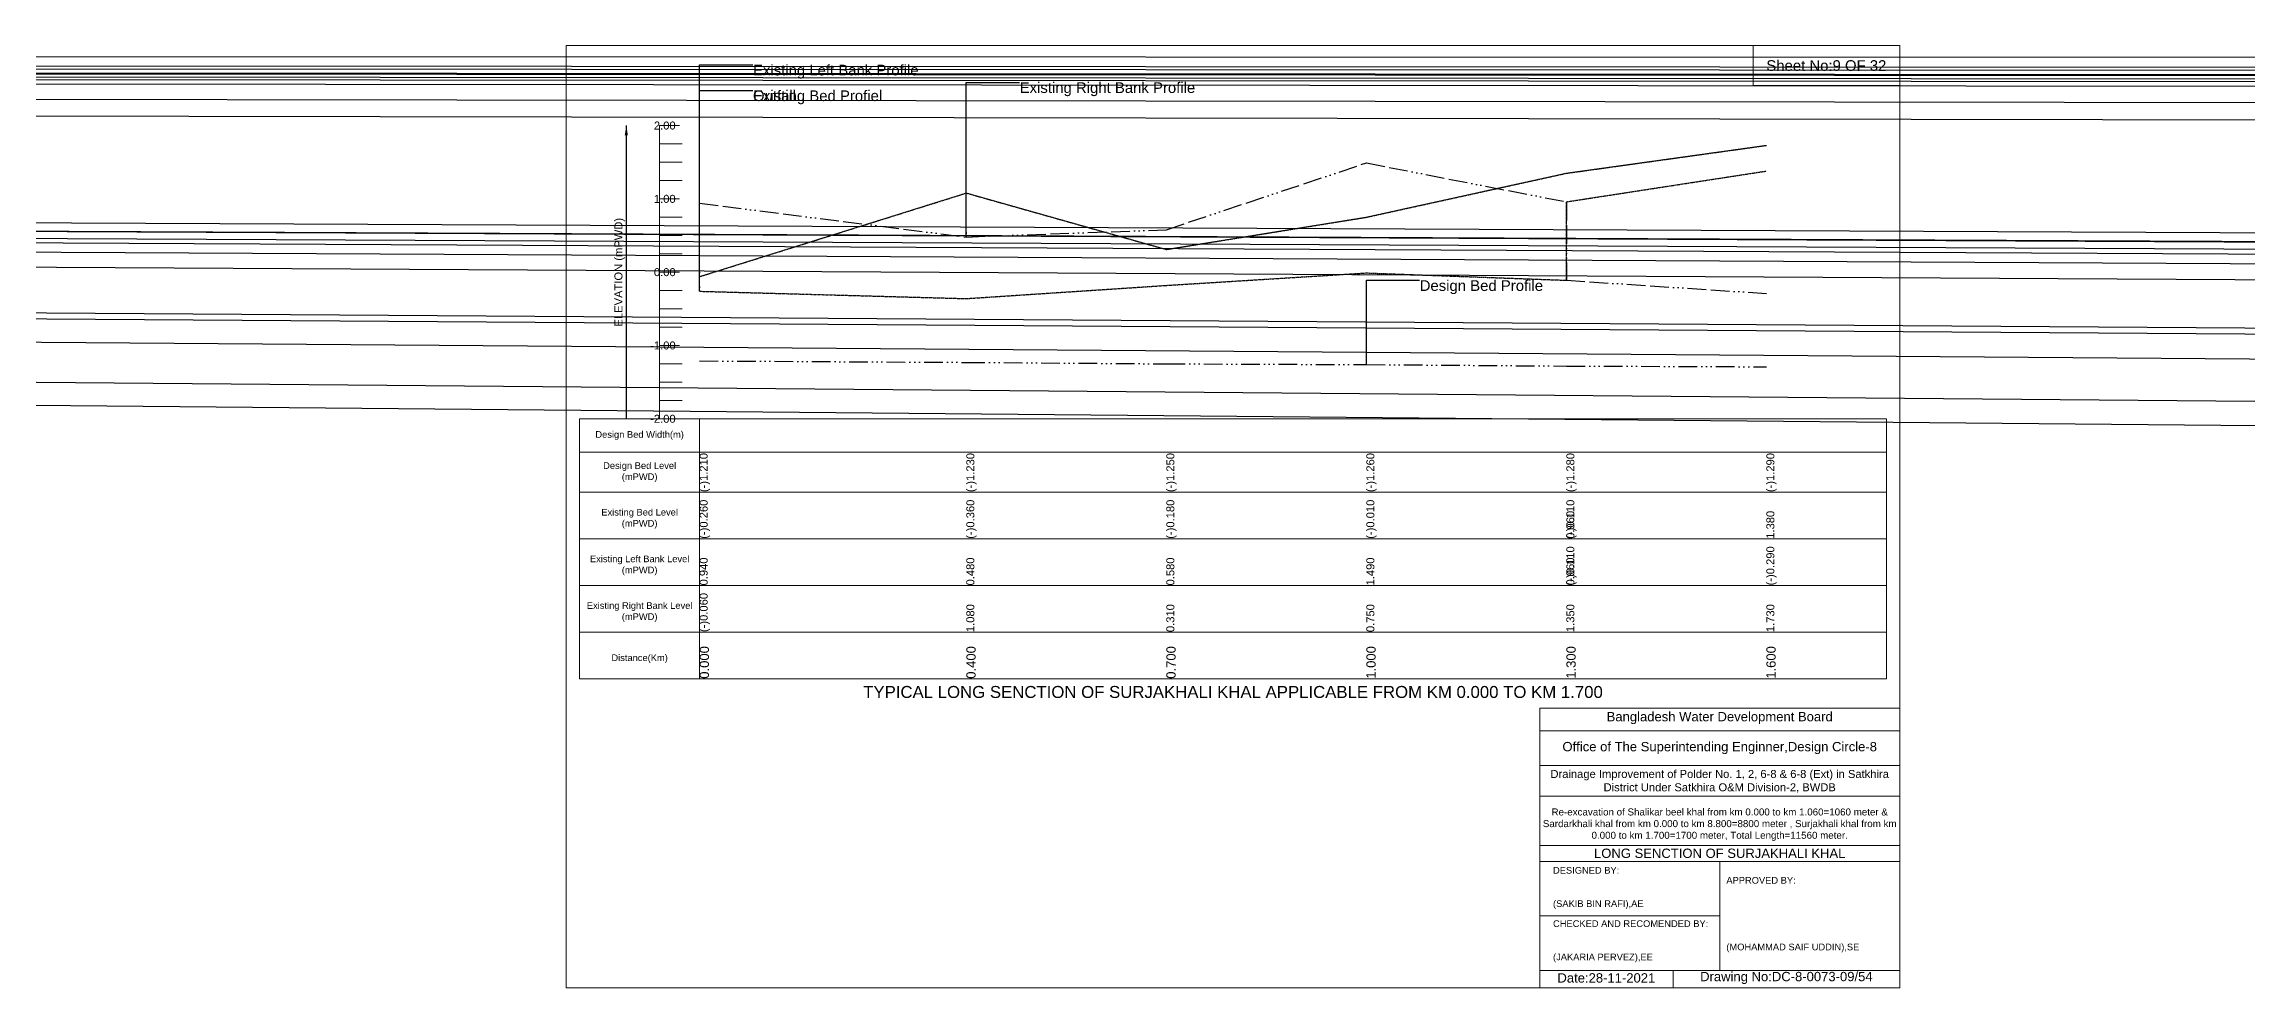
# Model space of a CAD drawing. Header units: inches. Extents: x 0 to 416000, y -4242 to 7.
# Drawn here: x 177650 to 187562, y -4242 to 7 of the extents above; entities that cross this region are included whole.
import ezdxf

# ---------------------------------------------------------------- set-up
doc = ezdxf.new("R2010")
doc.units = ezdxf.units.IN
doc.header["$LTSCALE"] = 7
doc.header["$MEASUREMENT"] = 0
for name, pattern in [('ACAD_ISO14W100', [24, 12, -3, 0, -3, 0, -3, 0, -3]), ('ACAD_ISO15W100', [39, 12, -3, 12, -3, 0, -3, 0, -3, 0, -3]), ('DASHDOT2', [0.5, 0.25, -0.125, 0, -0.125]), ('DASHED2', [0.375, 0.25, -0.125])]:
    doc.linetypes.add(name, pattern=pattern)
for name, color, linetype, lineweight in [('Cross section Data Border', 7, 'Continuous', 9), ('Cross Section Labels', 7, 'Continuous', 9), ('Design Bed Level Long Section', 7, 'ACAD_ISO14W100', 25), ('Existing Bed Level for Long Section', 7, 'DASHDOT2', 25), ('Existing Left Bank of Long section', 7, 'DASHED2', 25), ('Existing Right Bank of Long Section', 7, 'ACAD_ISO15W100', 25), ('Long Section Border', 7, 'Continuous', 9), ('Long Section Labels', 7, 'Continuous', 9), ('Vscale for Long Section', 7, 'Continuous', 9)]:
    doc.layers.add(name, color=color, linetype=linetype, lineweight=lineweight)
doc.styles.get("Standard").update_dxf_attribs({"font": 'arial.ttf'})
doc.dimstyles.get("Standard").update_dxf_attribs({"dimtxt": 0.18, "dimasz": 0.18, "dimexe": 0.18, "dimexo": 0.0625, "dimgap": 0.09, "dimtad": 0, "dimtih": 1, "dimtoh": 1, "dimdec": 4, "dimzin": 0, "dimdsep": 46, "dimtxsty": 'Standard', "dimcen": 0.09, "dimadec": 0, "dimazin": 0, "dimtfac": 1, "dimtdec": 4, "dimtofl": 0, "dimtmove": 0, "dimatfit": 3, "dimfxl": 1, "dimtolj": 1, "dimtzin": 0, "dimarcsym": 0})

msp = doc.modelspace()

# ---------------------------------------------------------------- linework, layer by layer
at = {"layer": 'Cross section Data Border'}
for points in [[(180000, 0), (186000, 0), (186000, -4242), (180000, -4242)], [(185340, 0), (186000, 0), (186000, -180), (185340, -180)]]:
    msp.add_lwpolyline(points, close=True, dxfattribs=at)
for points in [[(184380, -4242), (184380, -2982), (186000, -2982)], [(184380, -3084), (186000, -3084)], [(184380, -3240), (186000, -3240)], [(184380, -3378), (186000, -3378)], [(184380, -3600), (186000, -3600)], [(184380, -3672), (186000, -3672)], [(185190, -3672), (185190, -4164)], [(184380, -3918), (185190, -3918)], [(184380, -4164), (186000, -4164)], [(184980, -4164), (184980, -4242)]]:
    msp.add_lwpolyline(points, dxfattribs=at)
at = {"layer": 'Design Bed Level Long Section'}
msp.add_lwpolyline([(180600, -1419.3), (181800, -1425.9), (182700, -1432.5), (183600, -1435.8), (184500, -1442.4), (184500, -1442.4), (185400, -1445.7)], dxfattribs=at)
at = {"layer": 'Existing Bed Level for Long Section'}
msp.add_lwpolyline([(180600, -1105.8), (181800, -1138.8), (182700, -1079.4), (183600, -1023.3), (184500, -1056.3), (184500, -703.2), (185400, -564.6)], dxfattribs=at)
at = {"layer": 'Existing Left Bank of Long section'}
msp.add_lwpolyline([(180600, -1039.8), (181800, -663.6), (182700, -917.7), (183600, -772.5), (184500, -574.5), (184500, -574.5), (185400, -449.1)], dxfattribs=at)
at = {"layer": 'Existing Right Bank of Long Section'}
msp.add_lwpolyline([(180600, -709.8), (181800, -861.6), (182700, -828.6), (183600, -528.3), (184500, -703.2), (184500, -1056.3), (185400, -1115.7)], dxfattribs=at)
at = {"layer": 'Long Section Border'}
msp.add_lwpolyline([(180060, -1680), (185940, -1680), (185940, -2850), (180060, -2850)], close=True, dxfattribs=at)
for points in [[(180600, -1680), (180600, -2850)], [(180060, -1830), (185940, -1830)], [(180060, -2010), (185940, -2010)], [(180060, -2220), (185940, -2220)], [(180060, -2430), (185940, -2430)], [(180060, -2640), (185940, -2640)]]:
    msp.add_lwpolyline(points, dxfattribs=at)
at = {"layer": 'Vscale for Long Section'}
for points in [[(180420, -1680), (180420, -1350), (180420, -1020), (180420, -690), (180420, -360)], [(180420, -360), (180510, -360)], [(180420, -442.5), (180522, -442.5)], [(180420, -525), (180522, -525)], [(180420, -607.5), (180522, -607.5)], [(180420, -690), (180510, -690)], [(180420, -772.5), (180522, -772.5)], [(180420, -855), (180522, -855)], [(180420, -937.5), (180522, -937.5)], [(180420, -1020), (180510, -1020)], [(180420, -1102.5), (180522, -1102.5)], [(180420, -1185), (180522, -1185)], [(180420, -1267.5), (180522, -1267.5)], [(180420, -1350), (180510, -1350)], [(180420, -1432.5), (180522, -1432.5)], [(180420, -1515), (180522, -1515)], [(180420, -1597.5), (180522, -1597.5)], [(180420, -1680), (180510, -1680)]]:
    msp.add_lwpolyline(points, dxfattribs=at)

# ---------------------------------------------------------------- texts
at = {"layer": 'Cross section Data Border', "attachment_point": 5}
for s, insert, char_height in [('Sheet No:9 OF 32', (185670, -90), 48), ('Bangladesh Water Development Board', (185190, -3027), 42), ('Office of The Superintending Enginner,Design Circle-8', (185190, -3162), 42)]:
    msp.add_mtext(s, dxfattribs=dict(at, insert=insert, char_height=char_height))
at = {"layer": 'Cross section Data Border'}
for s, insert, char_height, width, attachment_point in [('Drainage Improvement of Polder No. 1, 2, 6-8 & 6-8 (Ext) in Satkhira District Under Satkhira O&M Division-2, BWDB', (185190, -3312), 36, 1680, 5), ('Re-excavation of Shalikar beel khal from km 0.000 to km 1.060=1060 meter & Sardarkhali khal from km 0.000 to km 8.800=8800 meter , Surjakhali khal from km 0.000 to km 1.700=1700 meter, Total Length=11560 meter.', (185190, -3507), 31.4683, 1620, 5), ('LONG SENCTION OF SURJAKHALI KHAL', (185190, -3636), 42, 1680, 5), ('DESIGNED BY:^J^J^J(SAKIB BIN RAFI),AE', (184440, -3792), 30, 840, 4), ('APPROVED BY:^J^J^J^J^J^J(MOHAMMAD SAIF UDDIN),SE', (185220, -3912), 30, 840, 4), ('CHECKED AND RECOMENDED BY:^J^J^J(JAKARIA PERVEZ),EE', (184440, -4032), 30, 840, 4), ('Date:28-11-2021', (184680, -4197), 42, 840, 5), ('Drawing No:DC-8-0073-09/54', (185490, -4197), 42, 1320, 5)]:
    msp.add_mtext(s, dxfattribs=dict(at, insert=insert, char_height=char_height, width=width, attachment_point=attachment_point))
at = {"layer": 'Long Section Border', "attachment_point": 5}
for s, insert, char_height in [('Design Bed Width(m)', (180330, -1755), 30), ('Design Bed Level^J(mPWD)', (180330, -1920), 30), ('Existing Bed Level^J(mPWD)', (180330, -2130), 30), ('Existing Left Bank Level^J(mPWD)', (180330, -2340), 30), ('Existing Right Bank Level^J(mPWD)', (180330, -2550), 30), ('Distance(Km)', (180330, -2760), 30), ('TYPICAL LONG SENCTION OF SURJAKHALI KHAL APPLICABLE FROM KM 0.000 TO KM 1.700', (183000, -2910), 54)]:
    msp.add_mtext(s, dxfattribs=dict(at, insert=insert, char_height=char_height))
at = {"layer": 'Long Section Labels', "char_height": 48, "attachment_point": 1}
for s, insert in [('Existing Left Bank Profile', (180840, -86.1)), ('Existing Right Bank Profile', (182040, -165.3)), ('Outfall', (180840, -201.6)), ('Existing Bed Profiel', (180840, -201.6)), ('Design Bed Profile', (183840, -1056.3))]:
    msp.add_mtext(s, dxfattribs=dict(at, insert=insert))
at = {"layer": 'Vscale for Long Section', "char_height": 36, "attachment_point": 6}
for s, insert in [('2.00', (180492, -360)), ('1.00', (180492, -690)), ('0.00', (180492, -1020)), ('-1.00', (180492, -1350)), ('-2.00', (180492, -1680))]:
    msp.add_mtext(s, dxfattribs=dict(at, insert=insert))
at = {"layer": 'Vscale for Long Section', "rotation": 90}
for s, insert, char_height, attachment_point in [('ELEVATION (mPWD)', (180240, -1020), 36, 5), ('(-)1.210', (180600, -2010), 36, 1), ('(-)1.230', (181800, -2010), 36, 1), ('(-)1.250', (182700, -2010), 36, 1), ('(-)1.260', (183600, -2010), 36, 1), ('(-)1.280', (184500, -2010), 36, 1), ('(-)1.280', (184500, -2010), 36, 1), ('(-)1.290', (185400, -2010), 36, 1), ('(-)0.260', (180600, -2220), 36, 1), ('(-)0.360', (181800, -2220), 36, 1), ('(-)0.180', (182700, -2220), 36, 1), ('(-)0.010', (183600, -2220), 36, 1), ('(-)0.110', (184500, -2220), 36, 1), ('0.960', (184500, -2220), 36, 1), ('1.380', (185400, -2220), 36, 1), ('(-)0.110', (184500, -2430), 36, 1), ('(-)0.290', (185400, -2430), 36, 1), ('0.940', (180600, -2430), 36, 1), ('0.480', (181800, -2430), 36, 1), ('0.580', (182700, -2430), 36, 1), ('1.490', (183600, -2430), 36, 1), ('0.960', (184500, -2430), 36, 1), ('(-)0.060', (180600, -2640), 36, 1), ('1.080', (181800, -2640), 36, 1), ('0.310', (182700, -2640), 36, 1), ('0.750', (183600, -2640), 36, 1), ('1.350', (184500, -2640), 36, 1), ('1.350', (184500, -2640), 36, 1), ('1.730', (185400, -2640), 36, 1), ('0.000', (180600, -2850), 42, 1), ('0.400', (181800, -2850), 42, 1), ('0.700', (182700, -2850), 42, 1), ('1.000', (183600, -2850), 42, 1), ('1.300', (184500, -2850), 42, 1), ('1.300', (184500, -2850), 42, 1), ('1.600', (185400, -2850), 42, 1)]:
    msp.add_mtext(s, dxfattribs=dict(at, insert=insert, char_height=char_height, attachment_point=attachment_point))

# ---------------------------------------------------------------- leaders
at = {"layer": 'Cross Section Labels', "annotation_type": 0, "has_hookline": 1, "hookline_direction": 0, "text_width": 497}
for points in [[(0, 0), (223015, -154.2), (223194.9, -154.2)], [(0, 0), (252652, -245.4), (252831.9, -245.4)], [(0, 0), (262182, -225.9), (262361.9, -225.9)], [(0, 0), (313700, -185.7), (313879.9, -185.7)], [(0, 0), (332446, -171.3), (332625.9, -171.3)], [(0, 0), (342778, -95.2), (342957.9, -95.2)], [(0, 0), (383141, -273.2), (383320.9, -273.2)], [(0, 0), (392544, -311.8), (392723.9, -311.8)], [(0, 0), (402652, -286.9), (402831.9, -286.9)], [(0, 0), (202878.5, -361.4), (203058.4, -361.4)], [(0, 0), (212708, -289.6), (212887.9, -289.6)], [(0, 0), (292730, -1643.9), (292909.9, -1643.9)], [(0, 0), (302388, -1582.6), (302567.9, -1582.6)], [(0, 0), (322958, -1614.4), (323137.9, -1614.4)], [(0, 0), (332565, -1623.5), (332744.9, -1623.5)], [(0, 0), (342899, -1610.9), (343078.9, -1610.9)], [(0, 0), (372584, -1670.8), (372763.9, -1670.8)], [(0, 0), (382536, -1802.2), (382715.9, -1802.2)], [(0, 0), (232555, -1747.4), (232734.9, -1747.4)], [(0, 0), (242747, -1679.5), (242926.9, -1679.5)], [(0, 0), (252778, -1712.3), (252957.9, -1712.3)], [(0, 0), (193167, -1760.6), (193346.9, -1760.6)], [(0, 0), (212832, -1815), (213011.9, -1815)]]:
    msp.add_leader(points, dimstyle='Standard', override={"dimasz": 43.2}, dxfattribs=at)
at = {"layer": 'Long Section Labels', "annotation_type": 0, "has_hookline": 1, "hookline_direction": 0}
for points, text_width in [([(180600, -1039.8), (180600, -86.1), (180839.9, -86.1)], 737.4), ([(181800, -861.6), (181800, -165.3), (182039.9, -165.3)], 782), ([(180600, -1105.8), (180600, -201.6), (180839.9, -201.6)], 571.4), ([(180600, -1105.8), (180600, -201.6), (180839.9, -201.6)], 185.8), ([(183600, -1435.8), (183600, -1056.3), (183839.9, -1056.3)], 547.4)]:
    msp.add_leader(points, dimstyle='Standard', override={"dimasz": 21.6}, dxfattribs=dict(at, text_width=text_width))
at = {"layer": 'Vscale for Long Section'}
msp.add_leader([(180270, -360), (180270, -1680)], dimstyle='Standard', override={"dimasz": 43.2}, dxfattribs=at)

doc.saveas('drawing.dxf')
